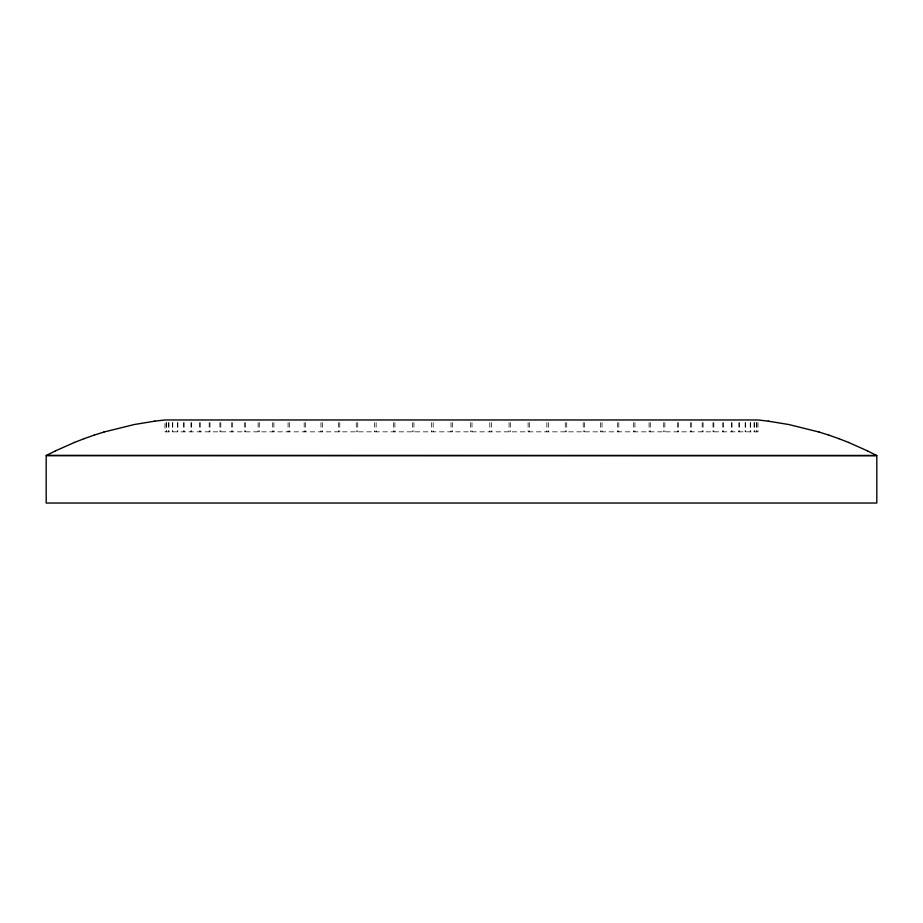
<?xml version="1.0" encoding="UTF-8"?>
<svg xmlns="http://www.w3.org/2000/svg" width="923" height="923" viewBox="0 0 923 923"><rect width="100%" height="100%" fill="white"/><g stroke="black" fill="none" stroke-linecap="round" stroke-linejoin="round"><path stroke-width="0.69" stroke-dasharray="4.62 3.46" d="M757.968 422.607L758.025 431.837L164.975 431.837L164.975 422.607M756.802 422.607L756.802 431.837M756.652 422.607L756.652 431.837M754.322 422.607L754.322 431.837M754.068 422.607L754.068 431.837M750.584 422.607L750.584 431.837M750.226 422.607L750.226 431.837M745.611 422.607L745.611 431.837M745.149 422.607L745.149 431.837M739.415 422.607L739.415 431.837M738.861 422.607L738.861 431.837M732.031 422.607L732.031 431.837M731.385 422.607L731.385 431.837M723.494 422.607L723.494 431.837M722.755 422.607L722.755 431.837M713.825 422.607L713.825 431.837M713.006 422.607L713.006 431.837M703.084 422.607L703.084 431.837M702.184 422.607L702.184 431.837M691.315 422.607L691.315 431.837M690.323 422.607L690.323 431.837M678.555 422.607L678.555 431.837M677.482 422.607L677.482 431.837M664.86 422.607L664.86 431.837M663.718 422.607L663.718 431.837M650.3 422.607L650.3 431.837M649.088 422.607L649.088 431.837M634.932 422.607L634.932 431.837M633.663 422.607L633.663 431.837M618.814 422.607L618.814 431.837M617.487 422.607L617.487 431.837M602.027 422.607L602.027 431.837M600.654 422.607L600.654 431.837M584.64 422.607L584.64 431.837M583.221 422.607L583.221 431.837M566.722 422.607L566.722 431.837M565.268 422.607L565.268 431.837M548.354 422.607L548.354 431.837M546.866 422.607L546.866 431.837M529.617 422.607L529.617 431.837M528.106 422.607L528.106 431.837M510.592 422.607L510.592 431.837M509.058 422.607L509.058 431.837M491.348 422.607L491.348 431.837M489.801 422.607L489.801 431.837M471.988 422.607L471.988 431.837M470.43 422.607L470.43 431.837M452.57 422.607L452.57 431.837M451.012 422.607L451.012 431.837M433.199 422.607L433.199 431.837M431.652 422.607L431.652 431.837M413.942 422.607L413.942 431.837M412.408 422.607L412.408 431.837M394.894 422.607L394.894 431.837M393.383 422.607L393.383 431.837M376.134 422.607L376.134 431.837M374.646 422.607L374.646 431.837M357.732 422.607L357.732 431.837M356.278 422.607L356.278 431.837M339.779 422.607L339.779 431.837M338.36 422.607L338.36 431.837M322.346 422.607L322.346 431.837M320.973 422.607L320.973 431.837M305.513 422.607L305.513 431.837M304.186 422.607L304.186 431.837M289.337 422.607L289.337 431.837M288.068 422.607L288.068 431.837M273.912 422.607L273.912 431.837M272.7 422.607L272.7 431.837M259.282 422.607L259.282 431.837M258.14 422.607L258.14 431.837M245.518 422.607L245.518 431.837M244.445 422.607L244.445 431.837M232.677 422.607L232.677 431.837M231.685 422.607L231.685 431.837M220.816 422.607L220.816 431.837M219.916 422.607L219.916 431.837M209.994 422.607L209.994 431.837M209.175 422.607L209.175 431.837M200.245 422.607L200.245 431.837M199.506 422.607L199.506 431.837M191.615 422.607L191.615 431.837M190.969 422.607L190.969 431.837M184.138 422.607L184.138 431.837M183.585 422.607L183.585 431.837M177.851 422.607L177.851 431.837M177.389 422.607L177.389 431.837M172.774 422.607L172.774 431.837M172.416 422.607L172.416 431.837M168.932 422.607L168.932 431.837M168.678 422.607L168.678 431.837M166.348 422.607L166.348 431.837M166.198 422.607L166.198 431.837"/><path stroke-width="1.38" d="M867.493 450.886L876.815 455.57L876.815 503.035L46.185 503.035L46.185 455.57L55.472 450.886M55.438 450.886L74.498 442.429M74.44 442.429L84.189 438.656M84.131 438.656L93.996 435.195M93.938 435.195L103.918 432.056M103.849 432.056L134.181 424.545L154.695 421.165M46.185 455.57L876.815 455.57L46.623 455.477M154.649 421.165L165.032 419.965L758.025 419.965L768.351 421.165M768.305 421.165L788.877 424.545L819.151 432.056M819.082 432.056L829.062 435.195M829.004 435.195L838.869 438.656M838.811 438.656L848.56 442.429M848.502 442.429L867.562 450.886"/></g></svg>
